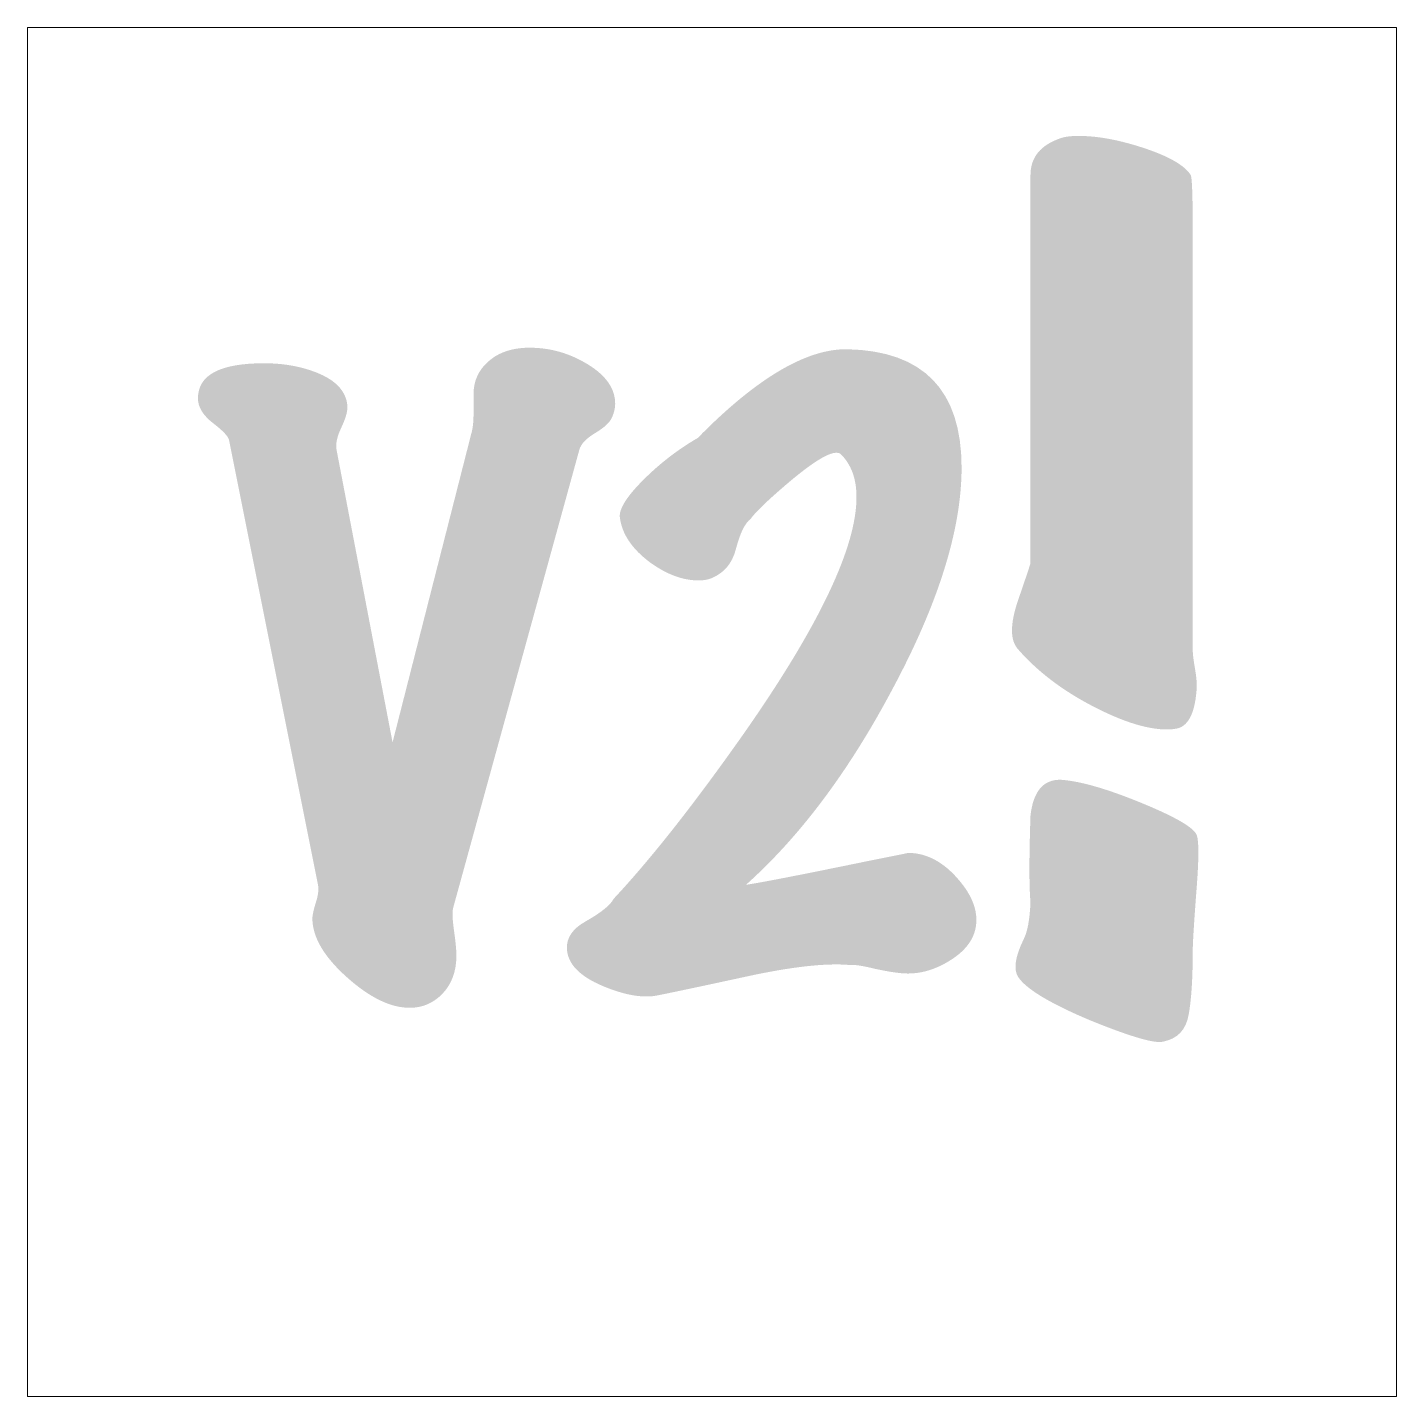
# Paper-space layout 'Layout1' of a CAD drawing. Header units: millimetres. Extents: x 0 to 45.2, y 0 to 45.2.
# The model-space entities are those that its viewports show. They can reach past a viewport. Long polylines and large blocks are cut down to what shows.
import ezdxf

# ---------------------------------------------------------------- set-up
doc = ezdxf.new("R2010")
doc.units = ezdxf.units.MM

msp = doc.modelspace()

# ---------------------------------------------------------------- hatches: boundary and pattern name
at = {"true_color": 0xffffff, "transparency": 33554687}
h = msp.add_hatch(color=7, dxfattribs=at)
edge = h.paths.add_edge_path(flags=0)
edge.add_spline(control_points=[(38.567, 23.424), (38.522, 22.588), (38.307, 22.126), (37.924, 22.035), (37.811, 22.013), (37.698, 22.001), (37.585, 22.001), (36.93, 22.001), (36.106, 22.261), (35.113, 22.78), (34.119, 23.3), (33.306, 23.92), (32.674, 24.643), (32.403, 24.936), (32.403, 25.478), (32.674, 26.269), (32.945, 27.059), (33.081, 27.465), (33.081, 27.488), (33.081, 27.488), (33.081, 40.289), (33.081, 40.289), (33.081, 40.876), (33.419, 41.283), (34.097, 41.509), (34.232, 41.554), (34.424, 41.576), (34.672, 41.576), (35.305, 41.576), (36.027, 41.441), (36.84, 41.17), (37.653, 40.899), (38.161, 40.605), (38.364, 40.289), (38.409, 40.222), (38.432, 39.612), (38.432, 38.461), (38.432, 38.461), (38.432, 24.643), (38.432, 24.643), (38.432, 24.507), (38.454, 24.31), (38.499, 24.05), (38.544, 23.791), (38.567, 23.582), (38.567, 23.424)], knot_values=[0, 0, 0, 0, 1, 1, 1, 2, 2, 2, 3, 3, 3, 4, 4, 4, 5, 5, 5, 6, 6, 6, 7, 7, 7, 8, 8, 8, 9, 9, 9, 10, 10, 10, 11, 11, 11, 12, 12, 12, 13, 13, 13, 14, 14, 14, 15, 15, 15, 15], degree=3, periodic=1)
edge = h.paths.add_edge_path(flags=0)
edge.add_spline(control_points=[(38.567, 18.513), (38.635, 18.31), (38.635, 17.757), (38.567, 16.854), (38.477, 15.68), (38.432, 14.957), (38.432, 14.686), (38.432, 13.783), (38.386, 13.083), (38.296, 12.586), (38.206, 12.09), (37.924, 11.796), (37.449, 11.706), (37.178, 11.638), (36.4, 11.864), (35.113, 12.383), (33.758, 12.948), (32.945, 13.433), (32.674, 13.839), (32.516, 14.088), (32.573, 14.494), (32.844, 15.059), (32.979, 15.307), (33.058, 15.725), (33.081, 16.312), (33.035, 16.808), (33.035, 17.757), (33.081, 19.157), (33.171, 19.969), (33.51, 20.364), (34.097, 20.342), (34.729, 20.297), (35.609, 20.043), (36.738, 19.58), (37.867, 19.117), (38.477, 18.761), (38.567, 18.513)], knot_values=[0, 0, 0, 0, 1, 1, 1, 2, 2, 2, 3, 3, 3, 4, 4, 4, 5, 5, 5, 6, 6, 6, 7, 7, 7, 8, 8, 8, 9, 9, 9, 10, 10, 10, 11, 11, 11, 12, 12, 12, 12], degree=3, periodic=1)
h = msp.add_hatch(color=7, dxfattribs=at)
edge = h.paths.add_edge_path(flags=0)
edge.add_spline(control_points=[(18.204, 31.229), (18.204, 31.229), (14.046, 16.135), (14.046, 16.135), (14.028, 16.066), (14.02, 15.989), (14.02, 15.904), (14.02, 15.784), (14.041, 15.57), (14.084, 15.262), (14.127, 14.954), (14.148, 14.714), (14.148, 14.543), (14.148, 14.03), (13.998, 13.615), (13.699, 13.298), (13.399, 12.981), (13.036, 12.823), (12.608, 12.823), (11.975, 12.823), (11.282, 13.161), (10.529, 13.837), (9.776, 14.513), (9.399, 15.159), (9.399, 15.775), (9.399, 15.878), (9.442, 16.066), (9.527, 16.34), (9.596, 16.562), (9.613, 16.751), (9.579, 16.905), (9.579, 16.905), (6.652, 31.537), (6.652, 31.537), (6.635, 31.657), (6.46, 31.845), (6.126, 32.102), (5.792, 32.359), (5.625, 32.633), (5.625, 32.924), (5.625, 33.694), (6.353, 34.079), (7.807, 34.079), (8.441, 34.079), (9.018, 33.976), (9.54, 33.771), (10.062, 33.565), (10.383, 33.283), (10.503, 32.924), (10.537, 32.821), (10.554, 32.718), (10.554, 32.616), (10.554, 32.461), (10.486, 32.239), (10.349, 31.948), (10.212, 31.657), (10.161, 31.418), (10.195, 31.229), (10.195, 31.229), (12.043, 21.577), (12.043, 21.577), (12.043, 21.577), (14.662, 31.845), (14.662, 31.845), (14.696, 31.999), (14.713, 32.179), (14.713, 32.384), (14.713, 32.384), (14.713, 33.052), (14.713, 33.052), (14.713, 33.582), (14.953, 34.002), (15.432, 34.31), (15.74, 34.498), (16.116, 34.592), (16.561, 34.592), (17.246, 34.592), (17.888, 34.408), (18.487, 34.04), (19.086, 33.672), (19.385, 33.24), (19.385, 32.744), (19.385, 32.607), (19.351, 32.457), (19.282, 32.295), (19.214, 32.132), (19.03, 31.961), (18.731, 31.781), (18.431, 31.602), (18.256, 31.418), (18.204, 31.229)], knot_values=[0, 0, 0, 0, 1, 1, 1, 2, 2, 2, 3, 3, 3, 4, 4, 4, 5, 5, 5, 6, 6, 6, 7, 7, 7, 8, 8, 8, 9, 9, 9, 10, 10, 10, 11, 11, 11, 12, 12, 12, 13, 13, 13, 14, 14, 14, 15, 15, 15, 16, 16, 16, 17, 17, 17, 18, 18, 18, 19, 19, 19, 20, 20, 20, 21, 21, 21, 22, 22, 22, 23, 23, 23, 24, 24, 24, 25, 25, 25, 26, 26, 26, 27, 27, 27, 28, 28, 28, 29, 29, 29, 30, 30, 30, 30], degree=3, periodic=1)
h = msp.add_hatch(color=7, dxfattribs=at)
edge = h.paths.add_edge_path(flags=0)
edge.add_spline(control_points=[(30.886, 16.828), (31.16, 16.451), (31.297, 16.083), (31.297, 15.724), (31.297, 15.228), (31.048, 14.808), (30.552, 14.466), (30.056, 14.124), (29.551, 13.953), (29.038, 13.953), (28.798, 13.953), (28.439, 14.004), (27.959, 14.107), (27.549, 14.209), (27.266, 14.252), (27.112, 14.235), (26.325, 14.303), (25.187, 14.175), (23.698, 13.85), (21.798, 13.439), (20.78, 13.225), (20.643, 13.208), (20.181, 13.157), (19.625, 13.268), (18.974, 13.542), (18.204, 13.867), (17.811, 14.278), (17.794, 14.774), (17.776, 15.133), (17.982, 15.433), (18.41, 15.672), (18.923, 15.963), (19.231, 16.212), (19.334, 16.417), (20.566, 17.735), (21.995, 19.549), (23.621, 21.859), (26.102, 25.402), (27.343, 28.003), (27.343, 29.663), (27.343, 30.279), (27.164, 30.759), (26.804, 31.101), (26.77, 31.118), (26.727, 31.127), (26.676, 31.127), (26.402, 31.127), (25.88, 30.801), (25.11, 30.151), (24.425, 29.569), (24.006, 29.167), (23.852, 28.945), (23.664, 28.808), (23.501, 28.474), (23.364, 27.943), (23.244, 27.481), (22.979, 27.165), (22.568, 26.994), (22.449, 26.942), (22.303, 26.917), (22.132, 26.917), (21.619, 26.917), (21.088, 27.113), (20.54, 27.507), (19.941, 27.952), (19.608, 28.448), (19.539, 28.996), (19.505, 29.27), (19.762, 29.68), (20.309, 30.228), (20.857, 30.776), (21.456, 31.238), (22.106, 31.614), (24.04, 33.582), (25.683, 34.558), (27.035, 34.541), (29.551, 34.49), (30.809, 33.189), (30.809, 30.639), (30.809, 28.602), (30.047, 26.163), (28.524, 23.323), (27.087, 20.618), (25.478, 18.471), (23.698, 16.879), (24.177, 16.948), (25.58, 17.221), (27.908, 17.701), (28.695, 17.855), (29.072, 17.932), (29.038, 17.932), (29.722, 17.932), (30.338, 17.564), (30.886, 16.828)], knot_values=[0, 0, 0, 0, 1, 1, 1, 2, 2, 2, 3, 3, 3, 4, 4, 4, 5, 5, 5, 6, 6, 6, 7, 7, 7, 8, 8, 8, 9, 9, 9, 10, 10, 10, 11, 11, 11, 12, 12, 12, 13, 13, 13, 14, 14, 14, 15, 15, 15, 16, 16, 16, 17, 17, 17, 18, 18, 18, 19, 19, 19, 20, 20, 20, 21, 21, 21, 22, 22, 22, 23, 23, 23, 24, 24, 24, 25, 25, 25, 26, 26, 26, 27, 27, 27, 28, 28, 28, 29, 29, 29, 30, 30, 30, 31, 31, 31, 31], degree=3, periodic=1)

psp = doc.layouts.get("Layout1")

# ---------------------------------------------------------------- viewports
at = {"layer": '0'}
psp.add_viewport(center=(22.578, 22.578), size=(45.156, 45.1556), view_center_point=(22.578, 22.578), view_height=45.1556, dxfattribs=at)

doc.saveas('drawing.dxf')
